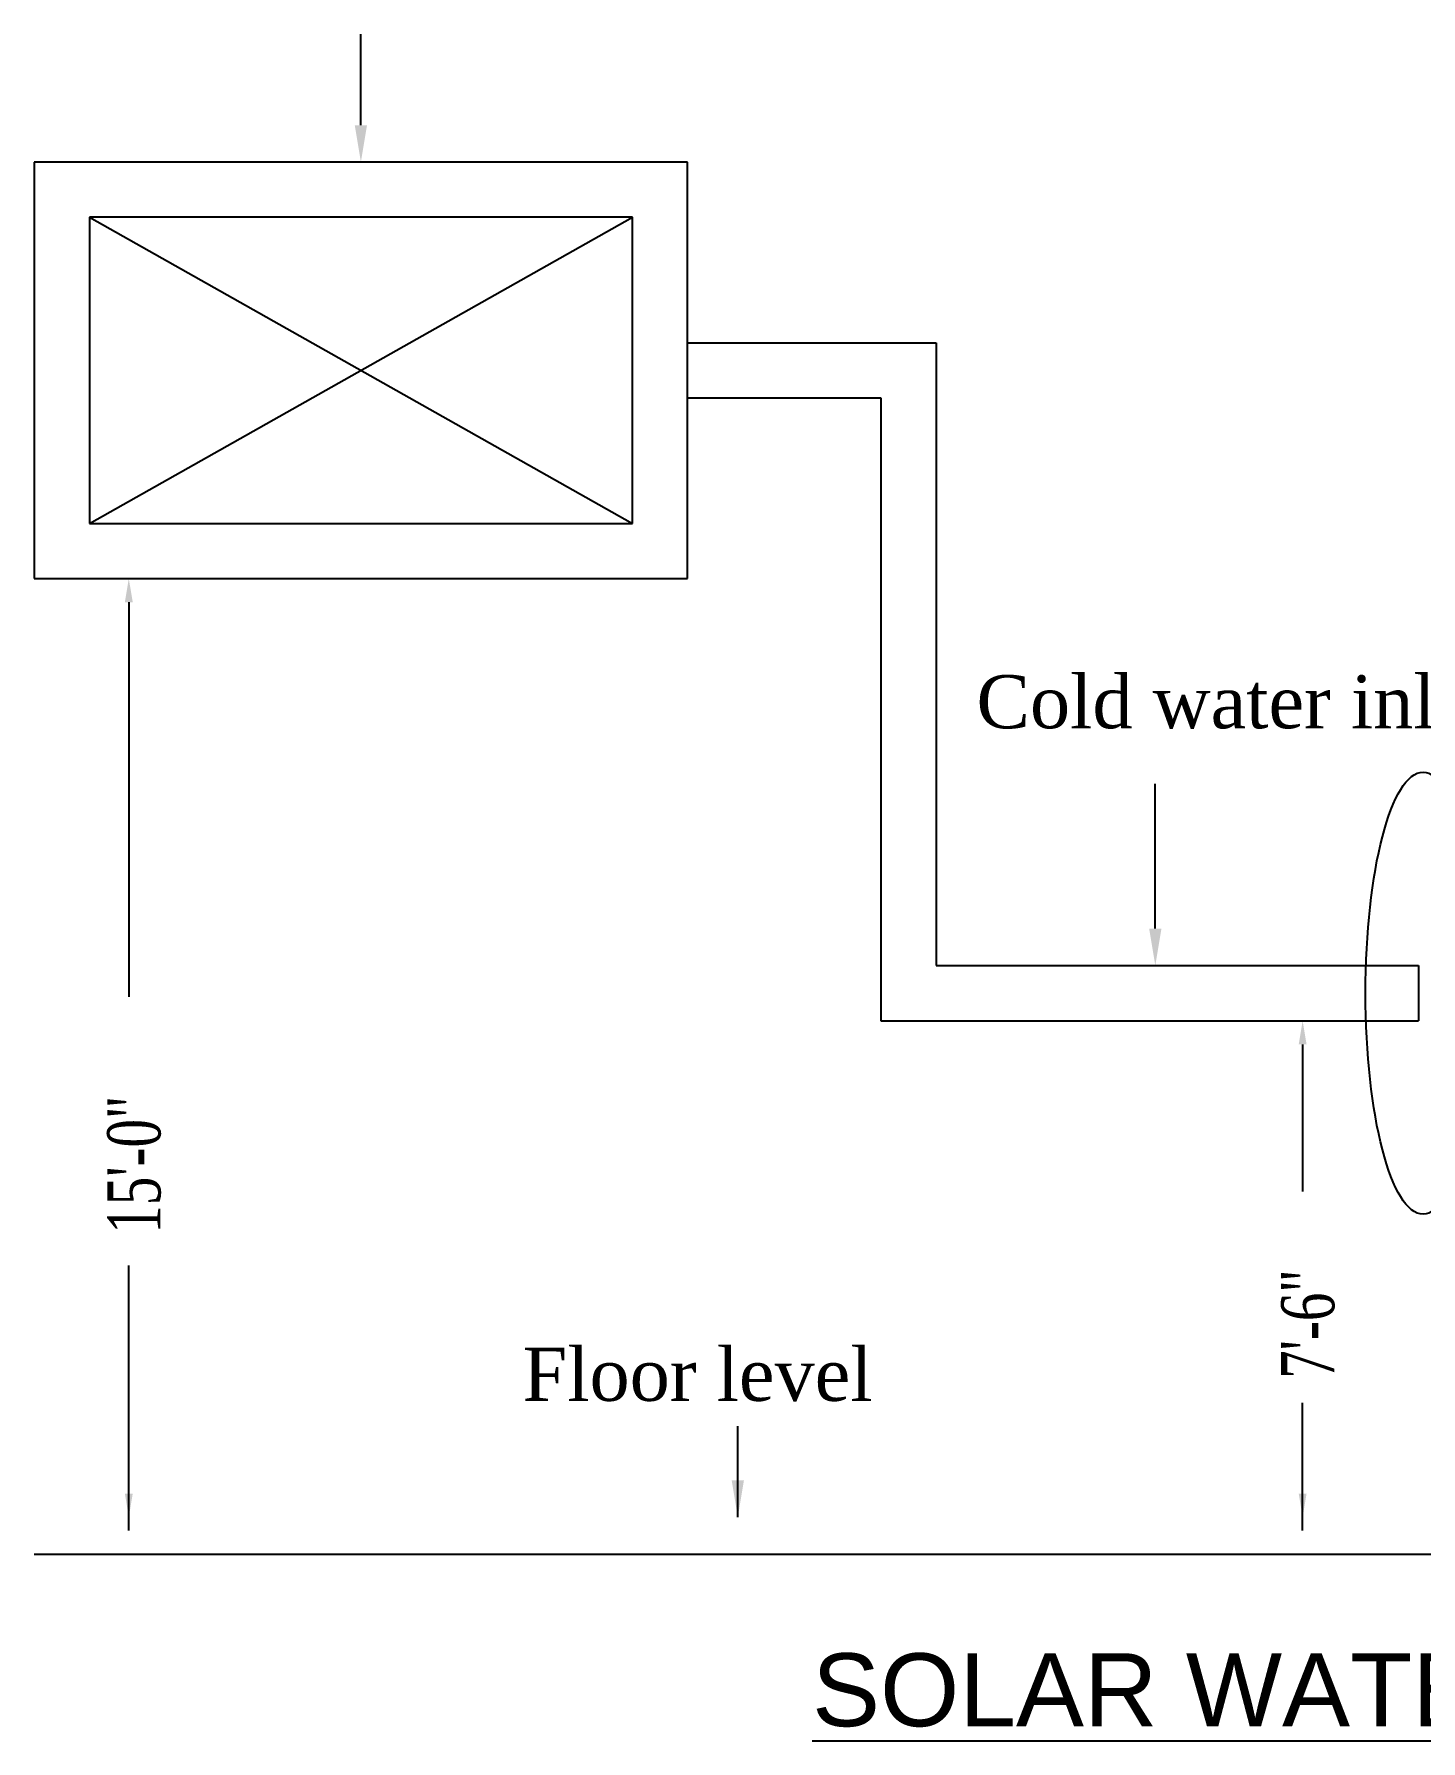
# Model space of a CAD drawing. Header units: metres. Extents: x 7608 to 7792, y -2400 to -2275.
# Drawn here: x 7682.18 to 7686.74, y -2297.34 to -2291.73 of the extents above; entities that cross this region are included whole.
import ezdxf

# ---------------------------------------------------------------- set-up
doc = ezdxf.new("R2010")
doc.units = ezdxf.units.M
doc.header["$MEASUREMENT"] = 0
doc.styles.add('ROMANS', font='times.ttf')
doc.styles.get("Standard").update_dxf_attribs({"font": 'arial.ttf'})

msp = doc.modelspace()

# ---------------------------------------------------------------- linework, layer by layer
at = {"lineweight": 25}
for p, q in [((7683.25658, -2292.02847), (7683.25658, -2291.72891)), ((7684.33144, -2292.14967), (7682.18171, -2292.14967)), ((7682.18171, -2292.14967), (7682.18171, -2293.52012)), ((7684.33144, -2293.52012), (7684.33144, -2292.14967)), ((7682.3635, -2293.33833), (7684.14965, -2292.33146)), ((7682.3635, -2292.33146), (7684.14965, -2293.33833)), ((7684.14965, -2292.33146), (7682.3635, -2292.33146)), ((7682.3635, -2292.33146), (7682.3635, -2293.33833)), ((7684.14965, -2293.33833), (7684.14965, -2292.33146)), ((7684.33144, -2292.744), (7685.14912, -2292.744)), ((7685.14912, -2292.744), (7685.14912, -2294.79267)), ((7684.33144, -2292.92579), (7684.96733, -2292.92579)), ((7684.96733, -2292.92579), (7684.96733, -2294.97446)), ((7682.3635, -2293.33833), (7684.14965, -2293.33833)), ((7682.18171, -2293.52012), (7684.33144, -2293.52012)), ((7682.49312, -2293.59781), (7682.49312, -2294.89606)), ((7685.86971, -2294.67147), (7685.86971, -2294.19485)), ((7685.14912, -2294.79267), (7686.73597, -2294.79267)), ((7686.73597, -2294.79267), (7686.73597, -2294.97446)), ((7684.96733, -2294.97446), (7686.73597, -2294.97446)), ((7686.35436, -2295.05215), (7686.35436, -2295.53577)), ((7682.49312, -2296.65099), (7682.49312, -2295.78003)), ((7686.35436, -2296.65099), (7686.35436, -2296.23107)), ((7684.49639, -2296.60748), (7684.49639, -2296.30792)), ((7682.18171, -2296.72868), (7692.57634, -2296.72868))]:
    msp.add_line(p, q, dxfattribs=at)
msp.add_ellipse((7686.7506, -2294.88369), major_axis=(0, -0.72704), ratio=0.2603517, dxfattribs=at)
for points in [[(7683.23638, -2292.02847), (7683.27678, -2292.02847), (7683.25658, -2292.14967)], [(7682.48017, -2293.59781), (7682.50607, -2293.59781), (7682.49312, -2293.52012)], [(7685.84951, -2294.67147), (7685.88991, -2294.67147), (7685.86971, -2294.79267)], [(7686.34141, -2295.05215), (7686.3673, -2295.05215), (7686.35436, -2294.97446)], [(7684.47619, -2296.48629), (7684.51659, -2296.48629), (7684.49639, -2296.60748)], [(7682.48017, -2296.52979), (7682.50607, -2296.52979), (7682.49312, -2296.60748)], [(7686.34141, -2296.52979), (7686.3673, -2296.52979), (7686.35436, -2296.60748)]]:
    msp.add_solid(points, dxfattribs=at)

# ---------------------------------------------------------------- texts
at = {"lineweight": 25, "style": 'ROMANS'}
for s, p in [('Cold water inlet', (7685.28145, -2294.01222)), ('Floor level', (7683.78858, -2296.22474))]:
    msp.add_text(s, height=0.1748, dxfattribs=at).set_placement(p)
at = {"lineweight": 25, "style": 'ROMANS', "width": 0.71}
for s, p in [('15\'-0"', (7682.59717, -2295.67491)), ('7\'-6"', (7686.4584, -2296.15232))]:
    msp.add_text(s, height=0.1748, rotation=90, dxfattribs=at).set_placement(p)
at = {"color": 3}
msp.add_text('%%USOLAR WATER HEATER DETAILS', height=0.24, dxfattribs=at).set_placement((7684.74059, -2297.2952))

doc.saveas('drawing.dxf')
